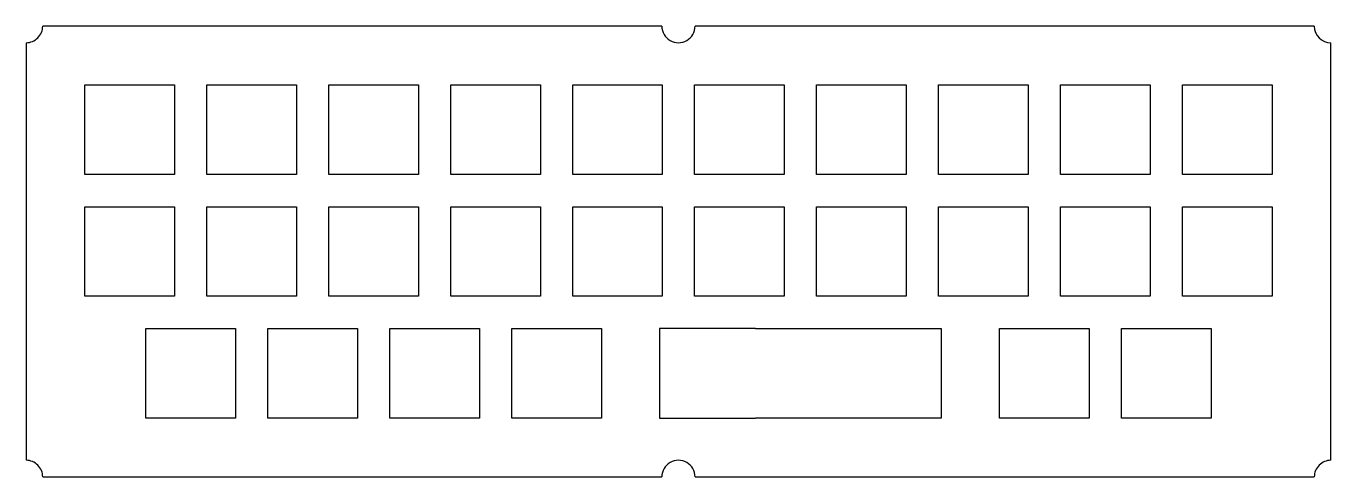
# Model space of a CAD drawing. Extents: x 0 to 204, y -70 to 1.
import ezdxf

# ---------------------------------------------------------------- set-up
doc = ezdxf.new("R2010")
doc.units = 0
doc.layers.get('0').update_dxf_attribs({"linetype": 'CONTINUOUS'})

msp = doc.modelspace()

# ---------------------------------------------------------------- linework, layer by layer
at = {"color": 7}
for points in [[(99.3267, 0.65404), (2.62128, 0.65404)], [(201.23912, 0.65404), (104.52608, 0.65404)], [(0.02286, -1.94438), (0.02286, -67.21222)], [(203.83754, -67.21222), (203.83754, -1.94438)], [(9.20496, -22.52854), (9.20496, -8.52806)], [(9.20496, -8.52806), (23.20544, -8.52806)], [(23.20544, -8.52806), (23.20544, -22.52854)], [(28.25496, -22.52854), (28.25496, -8.52806)], [(28.25496, -8.52806), (42.25544, -8.52806)], [(42.25544, -8.52806), (42.25544, -22.52854)], [(47.30496, -22.52854), (47.30496, -8.52806)], [(47.30496, -8.52806), (61.30544, -8.52806)], [(61.30544, -8.52806), (61.30544, -22.52854)], [(66.35496, -22.52854), (66.35496, -8.52806)], [(66.35496, -8.52806), (80.35544, -8.52806)], [(80.35544, -8.52806), (80.35544, -22.52854)], [(85.40496, -22.52854), (85.40496, -8.52806)], [(85.40496, -8.52806), (99.40544, -8.52806)], [(99.40544, -8.52806), (99.40544, -22.52854)], [(104.45496, -22.52854), (104.45496, -8.52806)], [(104.45496, -8.52806), (118.45544, -8.52806)], [(118.45544, -8.52806), (118.45544, -22.52854)], [(123.50496, -22.52854), (123.50496, -8.52806)], [(123.50496, -8.52806), (137.50544, -8.52806)], [(137.50544, -8.52806), (137.50544, -22.52854)], [(142.55496, -22.52854), (142.55496, -8.52806)], [(142.55496, -8.52806), (156.55544, -8.52806)], [(156.55544, -8.52806), (156.55544, -22.52854)], [(161.60496, -22.52854), (161.60496, -8.52806)], [(161.60496, -8.52806), (175.60544, -8.52806)], [(175.60544, -8.52806), (175.60544, -22.52854)], [(180.65496, -22.52854), (180.65496, -8.52806)], [(180.65496, -8.52806), (194.65544, -8.52806)], [(194.65544, -8.52806), (194.65544, -22.52854)], [(23.20544, -22.52854), (9.20496, -22.52854)], [(42.25544, -22.52854), (28.25496, -22.52854)], [(61.30544, -22.52854), (47.30496, -22.52854)], [(80.35544, -22.52854), (66.35496, -22.52854)], [(99.40544, -22.52854), (85.40496, -22.52854)], [(118.45544, -22.52854), (104.45496, -22.52854)], [(137.50544, -22.52854), (123.50496, -22.52854)], [(156.55544, -22.52854), (142.55496, -22.52854)], [(175.60544, -22.52854), (161.60496, -22.52854)], [(194.65544, -22.52854), (180.65496, -22.52854)], [(9.20496, -41.57854), (9.20496, -27.57806)], [(9.20496, -27.57806), (23.20544, -27.57806)], [(23.20544, -27.57806), (23.20544, -41.57854)], [(28.25496, -41.57854), (28.25496, -27.57806)], [(28.25496, -27.57806), (42.25544, -27.57806)], [(42.25544, -27.57806), (42.25544, -41.57854)], [(47.30496, -41.57854), (47.30496, -27.57806)], [(47.30496, -27.57806), (61.30544, -27.57806)], [(61.30544, -27.57806), (61.30544, -41.57854)], [(66.35496, -41.57854), (66.35496, -27.57806)], [(66.35496, -27.57806), (80.35544, -27.57806)], [(80.35544, -27.57806), (80.35544, -41.57854)], [(85.40496, -41.57854), (85.40496, -27.57806)], [(85.40496, -27.57806), (99.40544, -27.57806)], [(99.40544, -27.57806), (99.40544, -41.57854)], [(104.45496, -41.57854), (104.45496, -27.57806)], [(104.45496, -27.57806), (118.45544, -27.57806)], [(118.45544, -27.57806), (118.45544, -41.57854)], [(123.50496, -41.57854), (123.50496, -27.57806)], [(123.50496, -27.57806), (137.50544, -27.57806)], [(137.50544, -27.57806), (137.50544, -41.57854)], [(142.55496, -41.57854), (142.55496, -27.57806)], [(142.55496, -27.57806), (156.55544, -27.57806)], [(156.55544, -27.57806), (156.55544, -41.57854)], [(161.60496, -41.57854), (161.60496, -27.57806)], [(161.60496, -27.57806), (175.60544, -27.57806)], [(175.60544, -27.57806), (175.60544, -41.57854)], [(180.65496, -41.57854), (180.65496, -27.57806)], [(180.65496, -27.57806), (194.65544, -27.57806)], [(194.65544, -27.57806), (194.65544, -41.57854)], [(23.20544, -41.57854), (9.20496, -41.57854)], [(42.25544, -41.57854), (28.25496, -41.57854)], [(61.30544, -41.57854), (47.30496, -41.57854)], [(80.35544, -41.57854), (66.35496, -41.57854)], [(99.40544, -41.57854), (85.40496, -41.57854)], [(118.45544, -41.57854), (104.45496, -41.57854)], [(137.50544, -41.57854), (123.50496, -41.57854)], [(156.55544, -41.57854), (142.55496, -41.57854)], [(175.60544, -41.57854), (161.60496, -41.57854)], [(194.65544, -41.57854), (180.65496, -41.57854)], [(18.72996, -60.62854), (18.72996, -46.62806)], [(18.72996, -46.62806), (32.73044, -46.62806)], [(32.73044, -46.62806), (32.73044, -60.62854)], [(37.77996, -60.62854), (37.77996, -46.62806)], [(37.77996, -46.62806), (51.78044, -46.62806)], [(51.78044, -46.62806), (51.78044, -60.62854)], [(56.82996, -60.62854), (56.82996, -46.62806)], [(56.82996, -46.62806), (70.83044, -46.62806)], [(70.83044, -46.62806), (70.83044, -60.62854)], [(75.87996, -60.62854), (75.87996, -46.62806)], [(75.87996, -46.62806), (89.88044, -46.62806)], [(89.88044, -46.62806), (89.88044, -60.62854)], [(98.98126, -46.62806), (98.98126, -60.62854)], [(113.97996, -46.62806), (98.98126, -46.62806)], [(113.97996, -46.62806), (127.98044, -46.62806)], [(127.98044, -46.62806), (142.98168, -46.62806)], [(142.98168, -46.62806), (142.98168, -60.62854)], [(152.07996, -60.62854), (152.07996, -46.62806)], [(152.07996, -46.62806), (166.08044, -46.62806)], [(166.08044, -46.62806), (166.08044, -60.62854)], [(171.12996, -60.62854), (171.12996, -46.62806)], [(171.12996, -46.62806), (185.13044, -46.62806)], [(185.13044, -46.62806), (185.13044, -60.62854)], [(32.73044, -60.62854), (18.72996, -60.62854)], [(51.78044, -60.62854), (37.77996, -60.62854)], [(70.83044, -60.62854), (56.82996, -60.62854)], [(89.88044, -60.62854), (75.87996, -60.62854)], [(98.98126, -60.62854), (113.97996, -60.62854)], [(127.98044, -60.62854), (113.97996, -60.62854)], [(142.98168, -60.62854), (127.98044, -60.62854)], [(166.08044, -60.62854), (152.07996, -60.62854)], [(185.13044, -60.62854), (171.12996, -60.62854)], [(2.62128, -69.81064), (99.3267, -69.81064)], [(104.52608, -69.81064), (201.23912, -69.81064)]]:
    msp.add_lwpolyline(points, dxfattribs=at)
for points in [[(1.862092, -1.185192), (2.349319, -0.697966), (2.623037, -0.037143), (2.623033, 0.651899)], [(99.326954, 0.651899), (99.32703, -0.27699), (99.822586, -1.135318), (100.627028, -1.599763)], [(103.227022, -1.599763), (104.031464, -1.135318), (104.52702, -0.27699), (104.52702, 0.651899)], [(201.240898, 0.651899), (201.240888, -0.782912), (202.403999, -1.946077), (203.83881, -1.946133)], [(0.025001, -1.946133), (0.714043, -1.946138), (1.374866, -1.672419), (1.862092, -1.185192)], [(100.627028, -1.599763), (101.431469, -2.064207), (102.422581, -2.064207), (103.227022, -1.599763)], [(1.86214, -67.974732), (1.374909, -67.487477), (0.714067, -67.213739), (0.025001, -67.213744)], [(103.227022, -67.560249), (102.422581, -67.095804), (101.431469, -67.095804), (100.627028, -67.560249)], [(203.83881, -67.213744), (203.149765, -67.213771), (202.488953, -67.487522), (202.001749, -67.974775)], [(2.623033, -69.81191), (2.623073, -69.122845), (2.34937, -68.461988), (1.86214, -67.974732)], [(100.627028, -67.560249), (99.822586, -68.024693), (99.32703, -68.883021), (99.32703, -69.81191)], [(104.527096, -69.81191), (104.52702, -68.883021), (104.031464, -68.024693), (103.227022, -67.560249)], [(202.001749, -67.974775), (201.514544, -68.462027), (201.240858, -69.122865), (201.240898, -69.81191)]]:
    msp.add_open_spline(points, degree=3, dxfattribs=at)

doc.saveas('drawing.dxf')
